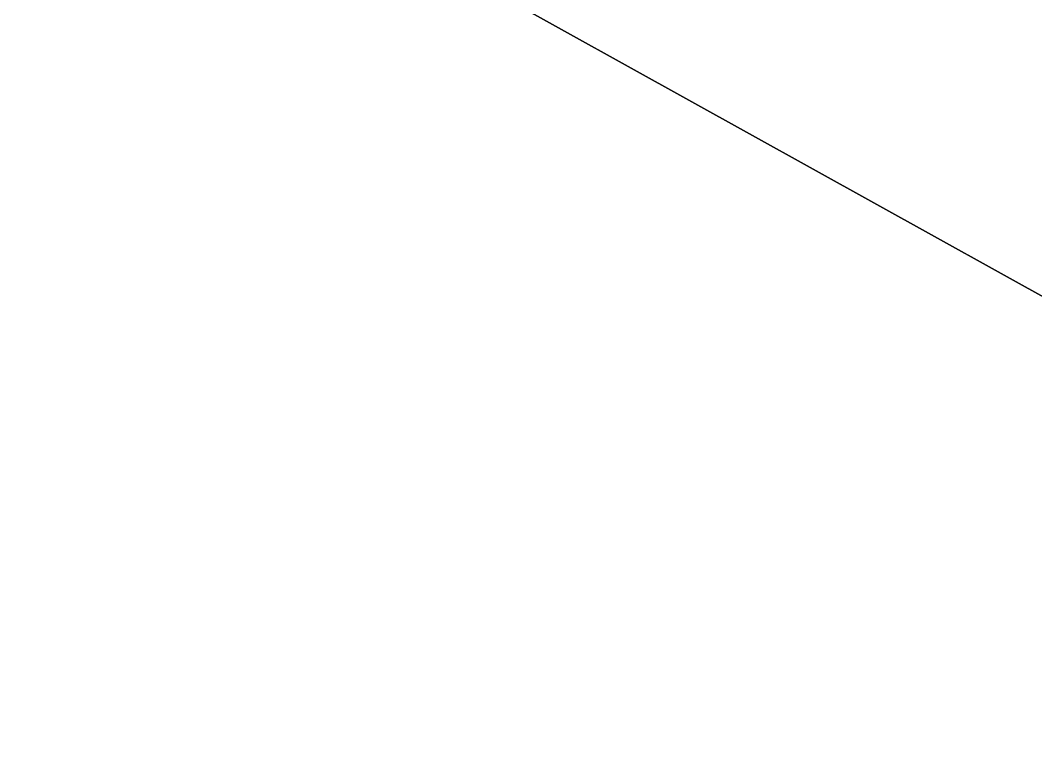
# Model space of a CAD drawing. Header units: metres. Extents: x -2743 to 126, y 13385 to 13916.
# Drawn here: x -1900.12878 to -1900.12234, y 13645.69541 to 13645.70003 of the extents above; entities that cross this region are included whole.
import ezdxf

# ---------------------------------------------------------------- set-up
doc = ezdxf.new("R2010")
doc.units = ezdxf.units.M
doc.layers.add('link-улица Берзарина_Покрытия — Новые$0$ДВ_ПП_Газон_Р', color=7, linetype='Continuous')
doc.layers.add('link-улица Берзарина_Покрытия — Новые$0$ДВ_ПП_Тип6_У_ТР_3м за счет Газона', color=7, linetype='Continuous')

msp = doc.modelspace()

# ---------------------------------------------------------------- linework, layer by layer
at = {"layer": 'link-улица Берзарина_Покрытия — Новые$0$ДВ_ПП_Газон_Р'}
msp.add_lwpolyline([(-1901.274, 13646.798), (-1910.327167, 13651.851744), (-1910.496933, 13651.618314), (-1907.920061, 13650.10704), (-1905.331341, 13648.616245), (-1902.730895, 13647.145999), (-1900.118847, 13645.69637), (-1899.965423, 13646.081393), (-1901.274, 13646.798)], close=True, dxfattribs=at)
at = {"layer": 'link-улица Берзарина_Покрытия — Новые$0$ДВ_ПП_Тип6_У_ТР_3м за счет Газона'}
msp.add_lwpolyline([(-1910.496933, 13651.618314), (-1911.215775, 13650.629902), (-1910.589737, 13650.280429), (-1908.47991, 13649.102661), (-1906.370082, 13647.924893), (-1904.260254, 13646.747125), (-1902.150426, 13645.569357), (-1900.524706, 13644.677849), (-1900.118847, 13645.69637), (-1902.730895, 13647.145999), (-1905.331341, 13648.616245), (-1907.920061, 13650.10704), (-1910.496933, 13651.618314)], close=True, dxfattribs=at)

doc.saveas('drawing.dxf')
